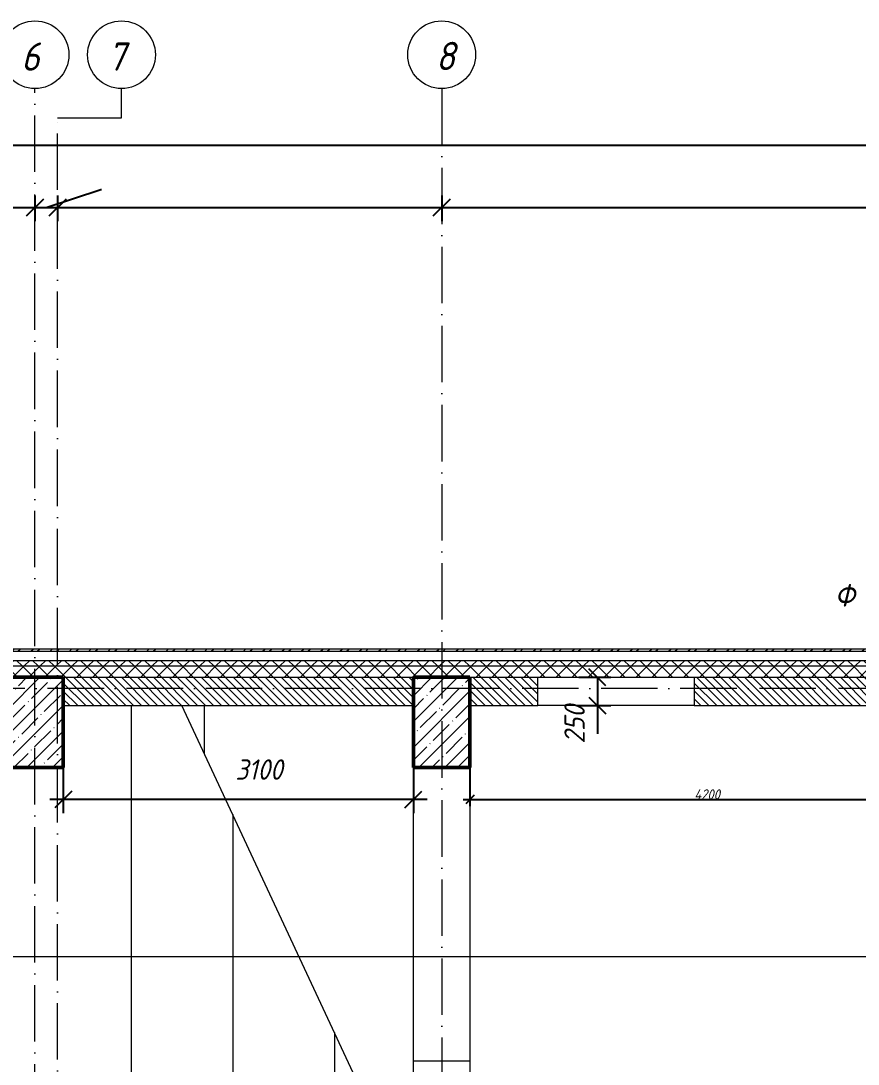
# Model space of a CAD drawing. Header units: millimetres. Extents: x -356862 to 418287, y 0 to 839748.
# Drawn here: x -165476 to -158065, y 626973 to 636209 of the extents above; entities that cross this region are included whole.
import ezdxf

# ---------------------------------------------------------------- set-up
doc = ezdxf.new("R2010")
doc.units = ezdxf.units.MM
doc.linetypes.add('50_200_ШТРИХ_1Т_ш5_п1_п1_', pattern=[700, 500, -100, 0, -100])
for name, color, linetype, lineweight in [('A-____-____-DIMS', 7, 'Continuous', 9), ('A-FLOR-____-OTLN', 7, 'Continuous', 9), ('A-GENM-____-IDEN', 7, 'Continuous', 9), ('A-WALL-____-MCUT', 7, 'Continuous', 13), ('A-WALL-____-MCUT-1', 7, 'Continuous', 9), ('A-WALL-____-OTLN', 7, 'Continuous', 9), ('A-WALL-____-PATT-1', 7, 'Continuous', 9), ('S-COLS-____-MCUT', 7, 'Continuous', 50), ('S-COLS-____-OTLN', 7, 'Continuous', 9), ('S-GRID-____-IDEN', 7, 'Continuous', 9), ('S-GRID-____-OTLN', 7, 'Continuous', 9), ('S-GRID-____-OTLN-1', 7, '50_200_ШТРИХ_1Т_ш5_п1_п1_', 9), ('S-STRS-____-MBND', 7, 'Continuous', 9), ('S-STRS-____-OTLN-1', 7, 'Continuous', 9)]:
    doc.layers.add(name, color=color, linetype=linetype, lineweight=lineweight)
for name, color, linetype, lineweight, true_color in [('A-WALL-____-MCUT-7', 7, 'Continuous', 9, 0x000000), ('A-WALL-____-PATT-2', 7, 'Continuous', 9, 0x787878), ('A-WALL-FNSH-MCUT-3', 7, 'Continuous', 9, 0x000000), ('G-____-____-SYMB-2', 7, 'Continuous', 9, 0x000000), ('I-WALL-____-OTLN-4', 7, 'Continuous', 9, 0x000000)]:
    doc.layers.add(name, color=color, linetype=linetype, lineweight=lineweight, true_color=true_color)
doc.styles.add('ISOCPEUR_I', font='isocpeui.ttf', dxfattribs={"width": 0.9, "height": 2.5})
doc.styles.add('ISOCPEUR_I_10', font='isocpeui.ttf', dxfattribs={"width": 0.9, "height": 180})
doc.styles.add('ISOCPEUR_I_12', font='isocpeui.ttf', dxfattribs={"width": 0.9, "height": 180})
doc.styles.add('ISOCPEUR_I_2', font='isocpeui.ttf', dxfattribs={"width": 0.85, "height": 2.3})
doc.styles.add('ISOCPEUR_I_7', font='isocpeui.ttf', dxfattribs={"width": 0.9, "height": 90})
doc.styles.add('ISOCPEUR_I_9', font='isocpeui.ttf', dxfattribs={"width": 0.9, "height": 250})
doc.dimstyles.new('ISO-1_8_0_9К_СРЕДНИЙ_Кладочные_2', dxfattribs={"dimscale": 304.8, "dimtxt": 89.638306, "dimasz": 0.246063, "dimexe": 0.19685, "dimexo": 0, "dimgap": 0, "dimtad": 1, "dimdec": 3, "dimrnd": 0.001, "dimdsep": 46, "dimtxsty": 'ISOCPEUR_I_7', "dimblk1": 'OBLIQUE', "dimblk2": 'OBLIQUE', "dimsah": 1, "dimcen": 0.09, "dimdle": 0.19685, "dimazin": 0, "dimtfac": 1, "dimtdec": 4, "dimtix": 1, "dimtmove": 1, "dimatfit": 3, "dimfxl": 1, "dimtvp": 1, "dimtolj": 1, "dimtzin": 0, "dimarcsym": 2})
doc.dimstyles.new('ISO-1_8_0_9К_СРЕДНИЙ_Кладочные_3', dxfattribs={"dimscale": 304.8, "dimtxt": 179.276612, "dimasz": 0.492126, "dimexe": 0.393701, "dimexo": 0, "dimgap": 0, "dimtad": 1, "dimdec": 3, "dimrnd": 0.001, "dimdsep": 46, "dimtxsty": 'ISOCPEUR_I_10', "dimblk1": 'OBLIQUE', "dimblk2": 'OBLIQUE', "dimsah": 1, "dimcen": 0.09, "dimdle": 0.393701, "dimazin": 0, "dimtfac": 1, "dimtdec": 4, "dimtix": 1, "dimtmove": 0, "dimatfit": 3, "dimfxl": 1, "dimtvp": 1, "dimtolj": 1, "dimtzin": 0, "dimarcsym": 2})
doc.dimstyles.new('ISO-1_8_0_9К_СРЕДНИЙ_Кладочные_4', dxfattribs={"dimscale": 304.8, "dimtxt": 179.276612, "dimasz": 0.492126, "dimexe": 0.393701, "dimexo": 0, "dimgap": 0, "dimtad": 1, "dimdec": 3, "dimrnd": 0.001, "dimdsep": 46, "dimtxsty": 'ISOCPEUR_I_10', "dimblk1": 'OBLIQUE', "dimblk2": 'OBLIQUE', "dimsah": 1, "dimcen": 0.09, "dimdle": 0.393701, "dimazin": 0, "dimtfac": 1, "dimtdec": 4, "dimtix": 1, "dimtmove": 1, "dimatfit": 3, "dimfxl": 1, "dimtvp": 1, "dimtolj": 1, "dimtzin": 0, "dimarcsym": 2})
doc.dimstyles.new('ISO-2_5_0_9К_БОЛЬШОЙ_ОСИ', dxfattribs={"dimscale": 304.8, "dimtxt": 248.995294, "dimasz": 0.492126, "dimexe": 0.393701, "dimexo": 0, "dimgap": 0, "dimtad": 1, "dimdec": 0, "dimzin": 0, "dimdsep": 46, "dimtxsty": 'ISOCPEUR_I', "dimblk1": 'OBLIQUE', "dimblk2": 'OBLIQUE', "dimsah": 1, "dimcen": 0.09, "dimdle": 0.393701, "dimazin": 0, "dimtfac": 1, "dimtdec": 4, "dimtix": 1, "dimtmove": 0, "dimatfit": 3, "dimfxl": 1, "dimtvp": 1, "dimtolj": 1, "dimtzin": 0, "dimarcsym": 2})
doc.dimstyles.new('ISO-2_5_0_9К_БОЛЬШОЙ_ОСИ_1', dxfattribs={"dimscale": 304.8, "dimtxt": 248.995294, "dimasz": 0.492126, "dimexe": 0.393701, "dimexo": 0, "dimgap": 0, "dimtad": 1, "dimdec": 0, "dimzin": 0, "dimdsep": 46, "dimtxsty": 'ISOCPEUR_I', "dimblk1": 'OBLIQUE', "dimblk2": 'OBLIQUE', "dimsah": 1, "dimcen": 0.09, "dimdle": 0.393701, "dimazin": 0, "dimtfac": 1, "dimtdec": 4, "dimtix": 1, "dimtmove": 1, "dimatfit": 3, "dimfxl": 1, "dimtvp": 1, "dimtolj": 1, "dimtzin": 0, "dimarcsym": 2})
doc.dimstyles.new('ISO-2_5_0_9К_БОЛЬШОЙ_ОСИ_2', dxfattribs={"dimscale": 304.8, "dimtxt": 248.995294, "dimasz": 0.492126, "dimexe": 0.393701, "dimexo": 0, "dimgap": 0, "dimtad": 1, "dimdec": 0, "dimzin": 0, "dimdsep": 46, "dimtxsty": 'ISOCPEUR_I_9', "dimblk1": 'OBLIQUE', "dimblk2": 'OBLIQUE', "dimsah": 1, "dimcen": 0.09, "dimdle": 0.393701, "dimazin": 0, "dimtfac": 1, "dimtdec": 4, "dimtix": 1, "dimtmove": 2, "dimatfit": 3, "dimfxl": 1, "dimtvp": 1, "dimtolj": 1, "dimtzin": 0, "dimarcsym": 2})
pattern_1 = [(135, (-175000.736, 544716.51), (-35.35534, -35.35534), [])]
pattern_2 = [(45, (-175000.74, 544716.51), (-70.71068, 70.71068), []), (135, (-175000.74, 544716.51), (-70.71068, -70.71068), [])]

# ---------------------------------------------------------------- blocks, each defined once
blk = doc.blocks.new('BSC_Колонна _Прямоугольная - 500х800-25984396-АР1_Кладочный план 1 этажа в осях 1-64_Ю-ЯЯ')
at = {"layer": 'S-COLS-____-OTLN'}
h = blk.add_hatch(dxfattribs=at)
h.set_pattern_fill('FP_16', color=256, style=0, pattern_type=2)
h.set_pattern_definition([(45, (-9650, -85281.04), (-114.04925, 114.04925), []), (45, (-9535.95, -85281.04), (-114.04925, 114.04925), [201.613, -40.323, 3.353, -36.97])])
h.paths.add_polyline_path([(-250, -400), (250, -400), (250, 400), (-250, 400)], flags=0)
at = {"layer": 'S-COLS-____-MCUT'}
for p, q in [((250, 400), (-250, 400)), ((-250, 400), (-250, -400)), ((250, -400), (250, 400)), ((-250, -400), (250, -400))]:
    blk.add_line(p, q, dxfattribs=at)
blk = doc.blocks.new('BSC_Колонна _Прямоугольная - 500х500-28077331-АР1_Кладочный план 1 этажа в осях 1-64_Ю-ЯЯ')
at = {"layer": 'S-COLS-____-OTLN'}
for p, q in [((-250, -250), (-250, 250)), ((250, 250), (250, -250))]:
    blk.add_line(p, q, dxfattribs=at)
blk = doc.blocks.new('BSC_Колонна _Прямоугольная - 500х800-V77-АР1_Кладочный план 1 этажа в осях 1-64_Ю-ЯЯ')
at = {"layer": 'S-COLS-____-OTLN'}
h = blk.add_hatch(dxfattribs=at)
h.set_pattern_fill('FP_78', color=256, style=0, pattern_type=2)
h.set_pattern_definition([(45, (-13250, -85281.04), (-114.04925, 114.04925), []), (45, (-13135.95, -85281.04), (-114.04925, 114.04925), [201.613, -40.323, 3.353, -36.97])])
h.paths.add_polyline_path([(-250, -400), (250, -400), (250, 400), (-250, 400)], flags=0)
at = {"layer": 'S-COLS-____-MCUT'}
for p, q in [((250, 400), (-250, 400)), ((-250, 400), (-250, -400)), ((250, -400), (250, 400)), ((-250, -400), (250, -400))]:
    blk.add_line(p, q, dxfattribs=at)
blk = doc.blocks.new('Ось сетки - Круг_Ø6_00__ISO-2_5_0_9K_-25732049-АР1_Кладочный план 1 этажа в осях 1-64_Ю-ЯЯ')
at = {"layer": 'S-GRID-____-IDEN'}
blk.add_circle((0, 0), 3, dxfattribs=at)
blk = doc.blocks.new('_Oblique')
at = {"color": 0, "linetype": 'ByBlock', "lineweight": -2}
blk.add_line((-0.5, -0.5), (0.5, 0.5), dxfattribs=at)
blk = doc.blocks.new('*D11955')
at = {"layer": 'A-____-____-DIMS', "color": 0, "lineweight": -2, "transparency": 16777216}
for p, q in [((-167250.7, 634663), (-167250.7, 634437)), ((-165350.7, 634663), (-165350.7, 634437)), ((-167370.7, 634557), (-165230.7, 634557))]:
    blk.add_line(p, q, dxfattribs=at)
at = {"layer": 'Defpoints', "color": 0, "transparency": 16777216}
for p in [(-167250.7, 634663), (-165350.7, 634663), (-165350.7, 634557)]:
    blk.add_point(p, dxfattribs=at)
at = {"layer": 'A-____-____-DIMS', "color": 0, "lineweight": -2, "transparency": 16777216, "xscale": 150, "yscale": 150, "zscale": 150, "rotation": 180}
blk.add_blockref('_Oblique', (-167250.7, 634557), dxfattribs=at)
at = {"layer": 'A-____-____-DIMS', "color": 0, "lineweight": -2, "transparency": 16777216, "xscale": 150, "yscale": 150, "zscale": 150}
blk.add_blockref('_Oblique', (-165350.7, 634557), dxfattribs=at)
at = {"layer": 'A-____-____-DIMS', "color": 0, "transparency": 16777216, "insert": (-166300.7, 634558.2), "char_height": 2.5, "width": 701.018, "attachment_point": 5, "style": 'ISOCPEUR_I'}
blk.add_mtext('\\A1;1900', dxfattribs=at)
blk = doc.blocks.new('*D11956')
at = {"layer": 'A-____-____-DIMS', "color": 0, "lineweight": -2, "transparency": 16777216}
for p, q in [((-165350.7, 634663), (-165350.7, 634437)), ((-165250.7, 634557), (-164768.3, 634716.9)), ((-165150.7, 634663), (-165150.7, 634437)), ((-164768.3, 634716.9), (-164763.5, 634716.9)), ((-165470.7, 634557), (-165030.7, 634557))]:
    blk.add_line(p, q, dxfattribs=at)
at = {"layer": 'Defpoints', "color": 0, "transparency": 16777216}
for p in [(-165350.7, 634663), (-165150.7, 634663), (-165150.7, 634557)]:
    blk.add_point(p, dxfattribs=at)
at = {"layer": 'A-____-____-DIMS', "color": 0, "lineweight": -2, "transparency": 16777216, "xscale": 150, "yscale": 150, "zscale": 150, "rotation": 180}
blk.add_blockref('_Oblique', (-165350.7, 634557), dxfattribs=at)
at = {"layer": 'A-____-____-DIMS', "color": 0, "lineweight": -2, "transparency": 16777216, "xscale": 150, "yscale": 150, "zscale": 150}
blk.add_blockref('_Oblique', (-165150.7, 634557), dxfattribs=at)
at = {"layer": 'A-____-____-DIMS', "color": 0, "transparency": 16777216, "insert": (-164768.3, 634720.2), "char_height": 2.5, "width": 568.858, "attachment_point": 1, "line_spacing_factor": 1.149209, "style": 'ISOCPEUR_I'}
blk.add_mtext('\\A1;200', dxfattribs=at)
blk = doc.blocks.new('*D11957')
at = {"layer": 'A-____-____-DIMS', "color": 0, "lineweight": -2, "transparency": 16777216}
for p, q in [((-165150.7, 634663), (-165150.7, 634437)), ((-161750.7, 634663), (-161750.7, 634437)), ((-165270.7, 634557), (-161630.7, 634557))]:
    blk.add_line(p, q, dxfattribs=at)
at = {"layer": 'Defpoints', "color": 0, "transparency": 16777216}
for p in [(-165150.7, 634663), (-161750.7, 634663), (-161750.7, 634557)]:
    blk.add_point(p, dxfattribs=at)
at = {"layer": 'A-____-____-DIMS', "color": 0, "lineweight": -2, "transparency": 16777216, "xscale": 150, "yscale": 150, "zscale": 150, "rotation": 180}
blk.add_blockref('_Oblique', (-165150.7, 634557), dxfattribs=at)
at = {"layer": 'A-____-____-DIMS', "color": 0, "lineweight": -2, "transparency": 16777216, "xscale": 150, "yscale": 150, "zscale": 150}
blk.add_blockref('_Oblique', (-161750.7, 634557), dxfattribs=at)
at = {"layer": 'A-____-____-DIMS', "color": 0, "transparency": 16777216, "insert": (-163450.7, 634558.2), "char_height": 2.5, "width": 781.462, "attachment_point": 5, "style": 'ISOCPEUR_I'}
blk.add_mtext('\\A1;3400', dxfattribs=at)
blk = doc.blocks.new('*D11958')
at = {"layer": 'A-____-____-DIMS', "color": 0, "lineweight": -2, "transparency": 16777216}
for p, q in [((-161750.7, 634663), (-161750.7, 634437)), ((-157050.7, 634663), (-157050.7, 634437)), ((-161870.7, 634557), (-156930.7, 634557))]:
    blk.add_line(p, q, dxfattribs=at)
at = {"layer": 'Defpoints', "color": 0, "transparency": 16777216}
for p in [(-161750.7, 634663), (-157050.7, 634663), (-157050.7, 634557)]:
    blk.add_point(p, dxfattribs=at)
at = {"layer": 'A-____-____-DIMS', "color": 0, "lineweight": -2, "transparency": 16777216, "xscale": 150, "yscale": 150, "zscale": 150, "rotation": 180}
blk.add_blockref('_Oblique', (-161750.7, 634557), dxfattribs=at)
at = {"layer": 'A-____-____-DIMS', "color": 0, "lineweight": -2, "transparency": 16777216, "xscale": 150, "yscale": 150, "zscale": 150}
blk.add_blockref('_Oblique', (-157050.7, 634557), dxfattribs=at)
at = {"layer": 'A-____-____-DIMS', "color": 0, "transparency": 16777216, "insert": (-159400.7, 634558.2), "char_height": 2.5, "width": 781.462, "attachment_point": 5, "style": 'ISOCPEUR_I'}
blk.add_mtext('\\A1;4700', dxfattribs=at)
blk = doc.blocks.new('*D11992')
at = {"layer": 'A-____-____-DIMS', "color": 0, "lineweight": -2, "transparency": 16777216}
for p, q in [((-177350.7, 635215.2), (-177350.7, 634989.2)), ((-73850.7, 635215.2), (-73850.7, 634989.2)), ((-177470.7, 635109.2), (-126117.4, 635109.2)), ((-73730.7, 635109.2), (-125238.4, 635109.2))]:
    blk.add_line(p, q, dxfattribs=at)
at = {"layer": 'Defpoints', "color": 0, "transparency": 16777216}
for p in [(-177350.7, 635215.2), (-73850.7, 635215.2), (-73850.7, 635109.2)]:
    blk.add_point(p, dxfattribs=at)
at = {"layer": 'A-____-____-DIMS', "color": 0, "lineweight": -2, "transparency": 16777216, "xscale": 150, "yscale": 150, "zscale": 150, "rotation": 180}
blk.add_blockref('_Oblique', (-177350.7, 635109.2), dxfattribs=at)
at = {"layer": 'A-____-____-DIMS', "color": 0, "lineweight": -2, "transparency": 16777216, "xscale": 150, "yscale": 150, "zscale": 150}
blk.add_blockref('_Oblique', (-73850.7, 635109.2), dxfattribs=at)
at = {"layer": 'A-____-____-DIMS', "color": 0, "transparency": 16777216, "insert": (-126218, 635435.8), "char_height": 250, "width": 1080.257, "attachment_point": 1, "line_spacing_factor": 1.149209, "style": 'ISOCPEUR_I_9'}
blk.add_mtext('\\A1;103500', dxfattribs=at)
blk = doc.blocks.new('*D12111')
at = {"layer": 'A-____-____-DIMS', "color": 0, "lineweight": -2, "transparency": 16777216}
for p, q in [((-165100.7, 630147.6), (-165100.7, 629195.6)), ((-162000.7, 630147.6), (-162000.7, 629195.6)), ((-161880.7, 629315.6), (-165220.7, 629315.6))]:
    blk.add_line(p, q, dxfattribs=at)
at = {"layer": 'Defpoints', "color": 0, "transparency": 16777216}
for p in [(-165100.7, 630147.6), (-162000.7, 630147.6), (-165100.7, 629315.6)]:
    blk.add_point(p, dxfattribs=at)
at = {"layer": 'A-____-____-DIMS', "color": 0, "lineweight": -2, "transparency": 16777216, "xscale": 150, "yscale": 150, "zscale": 150, "rotation": 180}
blk.add_blockref('_Oblique', (-165100.7, 629315.6), dxfattribs=at)
at = {"layer": 'A-____-____-DIMS', "color": 0, "lineweight": -2, "transparency": 16777216, "xscale": 150, "yscale": 150, "zscale": 150}
blk.add_blockref('_Oblique', (-162000.7, 629315.6), dxfattribs=at)
at = {"layer": 'A-____-____-DIMS', "color": 0, "transparency": 16777216, "insert": (-163576.2, 629670.7), "char_height": 180, "width": 504.733, "attachment_point": 1, "line_spacing_factor": 1.149209, "style": 'ISOCPEUR_I_10'}
blk.add_mtext('\\A1;3100', dxfattribs=at)
blk = doc.blocks.new('*D12112')
at = {"layer": 'A-____-____-DIMS', "color": 0, "lineweight": -2, "transparency": 16777216}
for p, q in [((-161500.7, 629597.6), (-161500.7, 629255.6)), ((-157300.7, 629597.6), (-157300.7, 629255.6)), ((-161560.7, 629315.6), (-157240.7, 629315.6))]:
    blk.add_line(p, q, dxfattribs=at)
at = {"layer": 'Defpoints', "color": 0, "transparency": 16777216}
for p in [(-161500.7, 629597.6), (-157300.7, 629597.6), (-157300.7, 629315.6)]:
    blk.add_point(p, dxfattribs=at)
at = {"layer": 'A-____-____-DIMS', "color": 0, "lineweight": -2, "transparency": 16777216, "xscale": 75, "yscale": 75, "zscale": 75, "rotation": 180}
blk.add_blockref('_Oblique', (-161500.7, 629315.6), dxfattribs=at)
at = {"layer": 'A-____-____-DIMS', "color": 0, "lineweight": -2, "transparency": 16777216, "xscale": 75, "yscale": 75, "zscale": 75}
blk.add_blockref('_Oblique', (-157300.7, 629315.6), dxfattribs=at)
at = {"layer": 'A-____-____-DIMS', "color": 0, "transparency": 16777216, "insert": (-159400.7, 629360.6), "char_height": 90, "width": 562.653, "attachment_point": 5, "style": 'ISOCPEUR_I_7'}
blk.add_mtext('\\A1;4200', dxfattribs=at)
blk = doc.blocks.new('*D12114')
at = {"layer": 'A-____-____-DIMS', "color": 0, "lineweight": -2, "transparency": 16777216}
for p, q in [((-160535.6, 630397.6), (-160252.6, 630397.6)), ((-160372.6, 630397.6), (-160372.6, 630027.6)), ((-160535.6, 630147.6), (-160252.6, 630147.6)), ((-160372.6, 630147.6), (-160372.6, 629896))]:
    blk.add_line(p, q, dxfattribs=at)
at = {"layer": 'Defpoints', "color": 0, "transparency": 16777216}
for p in [(-160535.6, 630397.6), (-160372.6, 630397.6), (-160535.6, 630147.6)]:
    blk.add_point(p, dxfattribs=at)
at = {"layer": 'A-____-____-DIMS', "color": 0, "lineweight": -2, "transparency": 16777216, "xscale": 150, "yscale": 150, "zscale": 150}
for p, rotation in [((-160372.6, 630397.6), 90), ((-160372.6, 630147.6), 270)]:
    blk.add_blockref('_Oblique', p, dxfattribs=dict(at, rotation=rotation))
at = {"layer": 'A-____-____-DIMS', "color": 0, "transparency": 16777216, "insert": (-160664.7, 629811.2), "char_height": 180, "width": 409.578, "attachment_point": 1, "rotation": 90, "line_spacing_factor": 1.149209, "style": 'ISOCPEUR_I_10'}
blk.add_mtext('\\A1;250', dxfattribs=at)

msp = doc.modelspace()

# ---------------------------------------------------------------- hatches: boundary and pattern name
at = {"layer": 'A-WALL-____-PATT-1'}
h = msp.add_hatch(dxfattribs=at)
h.set_pattern_fill('FP_6', color=256, style=0, pattern_type=2)
h.set_pattern_definition(pattern_1)
h.paths.add_polyline_path([(-164410.4931, 630147.5526), (-162000.7357, 630147.5526), (-162000.7357, 630397.5526), (-165100.7357, 630397.5526), (-165100.7357, 630147.5526)], flags=0)
h = msp.add_hatch(dxfattribs=at)
h.set_pattern_fill('FP_6', color=256, style=0, pattern_type=2)
h.set_pattern_definition(pattern_1)
h.paths.add_polyline_path([(-159514.8729, 630147.5526), (-157300.7357, 630147.5526), (-157300.7357, 630397.5526), (-159514.8729, 630397.5526)], flags=0)
h.paths.add_polyline_path([(-160900.7357, 630147.5526), (-160900.7357, 630397.5526), (-161500.7357, 630397.5526), (-161500.7357, 630147.5526)], flags=0)
at = {"layer": 'A-WALL-____-PATT-2'}
h = msp.add_hatch(dxfattribs=at)
h.set_pattern_fill('FP_3', color=256, style=0, pattern_type=2)
h.set_pattern_definition([(45, (-175000.74, 544716.51), (-85.53659, 85.53659), []), (45, (-174943.71, 544716.51), (-85.53659, 85.53659), [])])
h.paths.add_polyline_path([(-152220.7357, 630627.5526), (-151131.7357, 630627.5526), (-151131.7357, 630647.5526), (-152220.7357, 630647.5526)], flags=0)
h.paths.add_polyline_path([(-153620.7357, 630627.5526), (-153620.7357, 630647.5526), (-154870.7357, 630647.5526), (-154870.7357, 630627.5526), (-153805.7074, 630627.5526)], flags=0)
h.paths.add_polyline_path([(-165600.7357, 630627.5526), (-156170.7357, 630627.5526), (-156170.7357, 630647.5526), (-165600.7357, 630647.5526)], flags=0)
h.paths.add_polyline_path([(-169450.7357, 630627.5526), (-169450.7357, 630647.5526), (-177680.7357, 630647.5526), (-177680.7357, 630627.5526), (-169712.886, 630627.5526)], flags=0)
h = msp.add_hatch(dxfattribs=at)
h.set_pattern_fill('FP_1', color=256, style=0, pattern_type=2)
h.set_pattern_definition(pattern_2)
h.paths.add_polyline_path([(-143200.9217, 630497.5526), (-142597.7357, 630497.5526), (-142597.7357, 630547.5526), (-143400.7357, 630547.5526), (-143400.7357, 630497.5526)], flags=0)
h.paths.add_polyline_path([(-153620.7357, 630497.5526), (-153620.7357, 630547.5526), (-154870.7357, 630547.5526), (-154870.7357, 630497.5526), (-153805.7074, 630497.5526)], flags=0)
h.paths.add_polyline_path([(-152220.7357, 630497.5526), (-151020.7357, 630497.5526), (-151020.7357, 630547.5526), (-152220.7357, 630547.5526)], flags=0)
h.paths.add_polyline_path([(-146350.7357, 630497.5526), (-145200.7357, 630497.5526), (-145200.7357, 630547.5526), (-146350.7357, 630547.5526)], flags=0)
h.paths.add_polyline_path([(-149220.7357, 630497.5526), (-148150.7357, 630497.5526), (-148150.7357, 630547.5526), (-149220.7357, 630547.5526)], flags=0)
h.paths.add_polyline_path([(-169450.7357, 630497.5526), (-169450.7357, 630547.5526), (-177550.7357, 630547.5526), (-177550.7357, 630497.5526), (-169712.886, 630497.5526)], flags=0)
h.paths.add_polyline_path([(-164410.4931, 630497.5526), (-156170.7357, 630497.5526), (-156170.7357, 630547.5526), (-165600.7357, 630547.5526), (-165600.7357, 630497.5526)], flags=0)
h = msp.add_hatch(dxfattribs=at)
h.set_pattern_fill('FP_1', color=256, style=0, pattern_type=2)
h.set_pattern_definition(pattern_2)
h.paths.add_polyline_path([(-142600.7357, 630397.5526), (-142597.7357, 630397.5526), (-142597.7357, 630497.5526), (-143400.7357, 630497.5526), (-143400.7357, 630403.5526), (-143325.7357, 630403.5526), (-143325.7357, 630397.5526), (-143200.9217, 630397.5526)], flags=0)
h.paths.add_polyline_path([(-145275.7357, 630397.5526), (-145275.7357, 630403.5526), (-145200.7357, 630403.5526), (-145200.7357, 630497.5526), (-146350.7357, 630497.5526), (-146350.7357, 630397.5526), (-145750.7357, 630397.5526)], flags=0)
h.paths.add_polyline_path([(-148503.3145, 630397.5526), (-148225.7357, 630397.5526), (-148225.7357, 630403.5526), (-148150.7357, 630403.5526), (-148150.7357, 630497.5526), (-149220.7357, 630497.5526), (-149220.7357, 630403.5526), (-149145.7357, 630403.5526), (-149145.7357, 630397.5526)], flags=0)
h.paths.add_polyline_path([(-151300.7357, 630397.5526), (-151095.7357, 630397.5526), (-151095.7357, 630403.5526), (-151020.7357, 630403.5526), (-151020.7357, 630497.5526), (-152220.7357, 630497.5526), (-152220.7357, 630403.5526), (-152145.7357, 630403.5526), (-152145.7357, 630397.5526), (-152000.7357, 630397.5526)], flags=0)
h.paths.add_polyline_path([(-153805.7074, 630397.5526), (-153620.7357, 630397.5526), (-153620.7357, 630497.5526), (-154870.7357, 630497.5526), (-154870.7357, 630403.5526), (-154795.7357, 630403.5526), (-154795.7357, 630397.5526)], flags=0)
h.paths.add_polyline_path([(-156245.7357, 630397.5526), (-156245.7357, 630403.5526), (-156170.7357, 630403.5526), (-156170.7357, 630497.5526), (-165600.7357, 630497.5526), (-165600.7357, 630397.5526), (-156456.9038, 630397.5526)], flags=0)
h.paths.add_polyline_path([(-177450.7357, 630397.5526), (-169450.7357, 630397.5526), (-169450.7357, 630497.5526), (-177450.7357, 630497.5526)], flags=0)

# ---------------------------------------------------------------- linework, layer by layer
at = {"layer": 'A-FLOR-____-OTLN'}
msp.add_line((-163850.7357, 629718.7918), (-163850.7357, 630147.5526), dxfattribs=at)
at = {"layer": 'A-WALL-____-MCUT'}
for p, q in [((-165600.7357, 630627.5526), (-156170.7357, 630627.5526)), ((-165100.7357, 630397.5526), (-162000.7357, 630397.5526)), ((-161500.7357, 630397.5526), (-157300.7357, 630397.5526))]:
    msp.add_line(p, q, dxfattribs=at)
at = {"layer": 'A-WALL-____-MCUT-1'}
for p, q in [((-160900.7357, 630147.5526), (-160900.7357, 630397.5526)), ((-159514.8729, 630397.5526), (-159514.8729, 630147.5526)), ((-165100.7357, 630147.5526), (-162000.7357, 630147.5526)), ((-161500.7357, 630147.5526), (-160900.7357, 630147.5526)), ((-159514.8729, 630147.5526), (-157300.7357, 630147.5526))]:
    msp.add_line(p, q, dxfattribs=at)
at = {"layer": 'A-WALL-____-MCUT-7'}
for p, q in [((-165600.7357, 630547.5526), (-156170.7357, 630547.5526)), ((-165600.7357, 630497.5526), (-156170.7357, 630497.5526))]:
    msp.add_line(p, q, dxfattribs=at)
at = {"layer": 'A-WALL-____-OTLN'}
for p, q in [((-162000.7357, 626997.5526), (-162000.7357, 629597.5526)), ((-161500.7357, 629597.5526), (-161500.7357, 626997.5526)), ((-161500.7357, 626997.5526), (-162000.7357, 626997.5526))]:
    msp.add_line(p, q, dxfattribs=at)
at = {"layer": 'A-WALL-FNSH-MCUT-3'}
msp.add_line((-156170.7357, 630647.5526), (-165600.7357, 630647.5526), dxfattribs=at)
at = {"layer": 'G-____-____-SYMB-2'}
msp.add_line((-180262.5176, 627925.5632), (-70620.9903, 627925.5632), dxfattribs=at)
at = {"layer": 'I-WALL-____-OTLN-4'}
msp.add_line((-159514.8729, 630147.5526), (-160900.7357, 630147.5526), dxfattribs=at)
at = {"layer": 'S-GRID-____-OTLN'}
for p, q in [((-164584.8967, 635349.8075), (-164584.8967, 635609.362)), ((-165150.7357, 635349.8075), (-164584.8967, 635349.8075))]:
    msp.add_line(p, q, dxfattribs=at)
at = {"layer": 'S-GRID-____-OTLN-1'}
for p, q in [((-165350.7357, 597767.5591), (-165350.7357, 635609.362)), ((-161750.7357, 635609.362), (-161750.7357, 597608.0984)), ((-165150.7357, 597608.0984), (-165150.7357, 635349.8075)), ((-70926.3291, 630297.5526), (-179669.5059, 630297.5526))]:
    msp.add_line(p, q, dxfattribs=at)
at = {"layer": 'S-STRS-____-MBND'}
msp.add_line((-161981.7976, 625710.841), (-164050.6702, 630147.5526), dxfattribs=at)
at = {"layer": 'S-STRS-____-OTLN-1'}
for p, q in [((-164500.7357, 630147.5526), (-164500.7357, 621047.5526)), ((-164500.7357, 630147.5526), (-164500.7357, 621047.5526)), ((-163600.7357, 629182.665), (-163600.7357, 621047.5526)), ((-163600.7357, 629182.665), (-163600.7357, 621047.5526)), ((-162700.7357, 627252.6088), (-162700.7357, 621047.5526)), ((-162700.7357, 627252.6088), (-162700.7357, 621047.5526))]:
    msp.add_line(p, q, dxfattribs=at)

# ---------------------------------------------------------------- block references
at = {"layer": 'S-COLS-____-OTLN'}
for name, p in [('BSC_Колонна _Прямоугольная - 500х800-25984396-АР1_Кладочный план 1 этажа в осях 1-64_Ю-ЯЯ', (-165350.7357, 629997.5526)), ('BSC_Колонна _Прямоугольная - 500х800-V77-АР1_Кладочный план 1 этажа в осях 1-64_Ю-ЯЯ', (-161750.7357, 629997.5526)), ('BSC_Колонна _Прямоугольная - 500х500-28077331-АР1_Кладочный план 1 этажа в осях 1-64_Ю-ЯЯ', (-161750.7357, 626747.5526))]:
    msp.add_blockref(name, p, dxfattribs=at)
at = {"layer": 'S-GRID-____-IDEN', "xscale": 99.99999999999993, "yscale": 99.99999999999993, "zscale": 99.99999999999993}
for p in [(-165350.7357, 635909.362), (-164584.8967, 635909.362)]:
    msp.add_blockref('Ось сетки - Круг_Ø6_00__ISO-2_5_0_9K_-25732049-АР1_Кладочный план 1 этажа в осях 1-64_Ю-ЯЯ', p, dxfattribs=at)
at = {"layer": 'S-GRID-____-IDEN', "xscale": 99.99999999999993, "yscale": 99.99999999999993, "zscale": 99.99999999999993, "rotation": 180}
msp.add_blockref('Ось сетки - Круг_Ø6_00__ISO-2_5_0_9K_-25732049-АР1_Кладочный план 1 этажа в осях 1-64_Ю-ЯЯ', (-161750.7357, 635909.362), dxfattribs=at)

# ---------------------------------------------------------------- texts
at = {"layer": 'A-GENM-____-IDEN', "insert": (-158273.1759, 631223.0022), "char_height": 200, "width": 230.886, "attachment_point": 1, "style": 'ISOCPEUR_I_2'}
msp.add_mtext('\\fISOCPEUR|b0|i1|c204|p34|;\\W.9;Ф', dxfattribs=at)
at = {"layer": 'S-GRID-____-IDEN', "char_height": 250, "width": 202.02525, "attachment_point": 1, "style": 'ISOCPEUR_I_12'}
for s, insert in [('\\fISOCPEUR|b0|i1|c204|p34|;\\W.9;6', (-165472.414, 636018.1366)), ('\\fISOCPEUR|b0|i1|c204|p34|;\\W.9;7', (-164706.5751, 636018.1366)), ('\\fISOCPEUR|b0|i1|c204|p34|;\\W.9;8', (-161801.8574, 636023.2957))]:
    msp.add_mtext(s, dxfattribs=dict(at, insert=insert))

# ---------------------------------------------------------------- dimensions: what is measured, and where the dimension line sits
at = {"layer": 'A-____-____-DIMS'}
for base, p1, p2, dimstyle, override, picture, middle in [((-73850.7357, 635109.1792), (-177350.7357, 635215.2452), (-73850.7357, 635215.2452), 'ISO-2_5_0_9К_БОЛЬШОЙ_ОСИ_2', {"dimpost": '<>', "dimfxl": 103500}, '*D11992', (-125677.8855, 635269.1264)), ((-165150.7357, 634556.9599), (-165350.7357, 634663.0259), (-165150.7357, 634663.0259), 'ISO-2_5_0_9К_БОЛЬШОЙ_ОСИ_1', {"dimpost": '<>', "dimfxl": 200}, '*D11956', (-164768.2915, 634716.9072)), ((-165100.7357, 629315.5669), (-162000.7357, 630147.5526), (-165100.7357, 630147.5526), 'ISO-1_8_0_9К_СРЕДНИЙ_Кладочные_4', {"dimpost": '<>', "dimfxl": 3100}, '*D12111', (-163323.8107, 629430.7289))]:
    dim = msp.add_linear_dim(base=base, p1=p1, p2=p2, dimstyle=dimstyle, override=override, dxfattribs=at)
    dim.commit()
    dim.dimension.update_dxf_attribs({"geometry": picture, "text_midpoint": middle, "dimtype": 160})
for base, p1, p2, dimstyle, override, picture, middle in [((-165350.7357, 634556.9599), (-167250.7357, 634663.0259), (-165350.7357, 634663.0259), 'ISO-2_5_0_9К_БОЛЬШОЙ_ОСИ', {"dimpost": '<>', "dimfxl": 1900}, '*D11955', (-166300.7357, 634558.2099)), ((-161750.7357, 634556.9599), (-165150.7357, 634663.0259), (-161750.7357, 634663.0259), 'ISO-2_5_0_9К_БОЛЬШОЙ_ОСИ', {"dimpost": '<>', "dimfxl": 3400}, '*D11957', (-163450.7357, 634558.2099)), ((-157050.7357, 634556.9599), (-161750.7357, 634663.0259), (-157050.7357, 634663.0259), 'ISO-2_5_0_9К_БОЛЬШОЙ_ОСИ', {"dimpost": '<>', "dimfxl": 4700}, '*D11958', (-159400.7357, 634558.226)), ((-157300.7357, 629315.5669), (-161500.7357, 629597.5526), (-157300.7357, 629597.5526), 'ISO-1_8_0_9К_СРЕДНИЙ_Кладочные_2', {"dimpost": '<>', "dimfxl": 4200}, '*D12112', (-159400.7357, 629360.5669))]:
    dim = msp.add_linear_dim(base=base, p1=p1, p2=p2, dimstyle=dimstyle, override=override, dxfattribs=at)
    dim.commit()
    dim.dimension.update_dxf_attribs({"geometry": picture, "text_midpoint": middle})
dim = msp.add_linear_dim(base=(-160372.6012, 630397.5526), p1=(-160535.5688, 630147.5526), p2=(-160535.5688, 630397.5526), angle=90, dimstyle='ISO-1_8_0_9К_СРЕДНИЙ_Кладочные_3', override={"dimpost": '<>', "dimfxl": 250}, dxfattribs=at)
dim.commit()
dim.dimension.update_dxf_attribs({"geometry": '*D12114', "text_midpoint": (-160544.6649, 629895.9748), "dimtype": 160, "text_rotation": 90})

doc.saveas('drawing.dxf')
